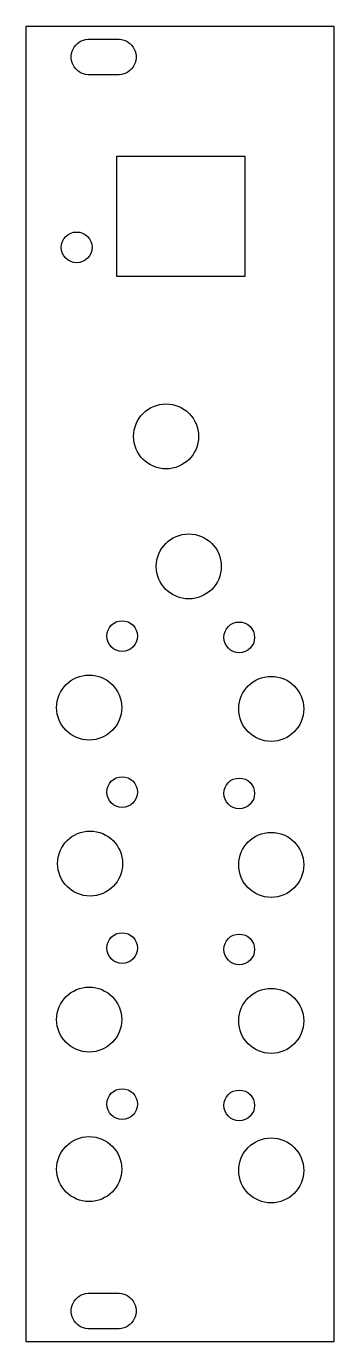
# Model space of a CAD drawing. Header units: millimetres. Extents: x 133 to 163, y -169 to -40.
import ezdxf

# ---------------------------------------------------------------- set-up
doc = ezdxf.new("R2010")
doc.units = ezdxf.units.MM
doc.layers.add('User.Drawings', color=9, linetype='CONTINUOUS', true_color=0xc2c2c2)

msp = doc.modelspace()

# ---------------------------------------------------------------- linework, layer by layer
at = {"layer": 'User.Drawings', "linetype": 'CONTINUOUS'}
for p, q in [((133.4231, -40.2286), (163.4431, -40.2286)), ((133.4231, -168.7286), (133.4231, -40.2286)), ((163.4431, -40.2286), (163.4431, -168.7286)), ((137.991618, -42.454595), (138.106073, -42.256352)), ((138.106073, -42.256352), (138.245425, -42.074745)), ((138.245425, -42.074745), (138.40729, -41.91288)), ((138.40729, -41.91288), (138.588897, -41.773528)), ((138.588897, -41.773528), (138.78714, -41.659073)), ((138.78714, -41.659073), (138.998626, -41.571472)), ((138.998626, -41.571472), (139.219737, -41.512226)), ((139.219737, -41.512226), (139.44669, -41.482347)), ((139.44669, -41.482347), (139.561145, -41.4786)), ((139.561145, -41.4786), (142.391145, -41.4786)), ((142.391145, -41.4786), (142.5056, -41.482347)), ((142.5056, -41.482347), (142.732553, -41.512226)), ((142.732553, -41.512226), (142.953664, -41.571472)), ((142.953664, -41.571472), (143.16515, -41.659073)), ((143.16515, -41.659073), (143.363393, -41.773528)), ((143.363393, -41.773528), (143.545, -41.91288)), ((143.545, -41.91288), (143.706865, -42.074745)), ((143.706865, -42.074745), (143.846217, -42.256352)), ((143.846217, -42.256352), (143.960672, -42.454595)), ((137.814892, -43.114145), (137.844771, -42.887192)), ((137.814892, -43.343055), (137.814892, -43.114145)), ((137.844771, -43.570008), (137.814892, -43.343055)), ((137.844771, -42.887192), (137.904017, -42.666081)), ((137.904017, -43.791119), (137.844771, -43.570008)), ((137.904017, -42.666081), (137.991618, -42.454595)), ((143.960672, -42.454595), (144.048273, -42.666081)), ((144.048273, -42.666081), (144.107519, -42.887192)), ((144.107519, -43.570008), (144.048273, -43.791119)), ((144.107519, -42.887192), (144.137398, -43.114145)), ((144.137398, -43.343055), (144.107519, -43.570008)), ((144.137398, -43.114145), (144.137398, -43.343055)), ((137.991618, -44.002605), (137.904017, -43.791119)), ((138.106073, -44.200848), (137.991618, -44.002605)), ((138.245425, -44.382455), (138.106073, -44.200848)), ((138.40729, -44.54432), (138.245425, -44.382455)), ((138.588897, -44.683672), (138.40729, -44.54432)), ((138.78714, -44.798127), (138.588897, -44.683672)), ((138.998626, -44.885728), (138.78714, -44.798127)), ((139.219737, -44.944974), (138.998626, -44.885728)), ((139.44669, -44.974853), (139.219737, -44.944974)), ((139.561145, -44.9786), (139.44669, -44.974853)), ((142.5056, -44.974853), (142.391145, -44.9786)), ((142.732553, -44.944974), (142.5056, -44.974853)), ((142.953664, -44.885728), (142.732553, -44.944974)), ((143.16515, -44.798127), (142.953664, -44.885728)), ((143.363393, -44.683672), (143.16515, -44.798127)), ((143.545, -44.54432), (143.363393, -44.683672)), ((143.706865, -44.382455), (143.545, -44.54432)), ((143.846217, -44.200848), (143.706865, -44.382455)), ((143.960672, -44.002605), (143.846217, -44.200848)), ((144.048273, -43.791119), (143.960672, -44.002605)), ((142.391145, -44.9786), (139.561145, -44.9786)), ((142.2511, -52.9186), (154.7511, -52.9186)), ((142.2511, -64.6686), (142.2511, -52.9186)), ((154.7511, -52.9186), (154.7511, -64.6686)), ((154.7511, -64.6686), (142.2511, -64.6686)), ((138.245425, -164.574745), (138.40729, -164.41288)), ((138.40729, -164.41288), (138.588897, -164.273528)), ((138.588897, -164.273528), (138.78714, -164.159073)), ((138.78714, -164.159073), (138.998626, -164.071472)), ((138.998626, -164.071472), (139.219737, -164.012226)), ((139.219737, -164.012226), (139.44669, -163.982347)), ((139.44669, -163.982347), (139.561145, -163.9786)), ((139.561145, -163.9786), (142.391145, -163.9786)), ((142.391145, -163.9786), (142.5056, -163.982347)), ((142.5056, -163.982347), (142.732553, -164.012226)), ((142.732553, -164.012226), (142.953664, -164.071472)), ((142.953664, -164.071472), (143.16515, -164.159073)), ((143.16515, -164.159073), (143.363393, -164.273528)), ((143.363393, -164.273528), (143.545, -164.41288)), ((143.545, -164.41288), (143.706865, -164.574745)), ((137.814892, -165.614145), (137.844771, -165.387192)), ((137.814892, -165.843055), (137.814892, -165.614145)), ((137.844771, -165.387192), (137.904017, -165.166081)), ((137.904017, -165.166081), (137.991618, -164.954595)), ((137.991618, -164.954595), (138.106073, -164.756352)), ((138.106073, -164.756352), (138.245425, -164.574745)), ((143.706865, -164.574745), (143.846217, -164.756352)), ((143.846217, -164.756352), (143.960672, -164.954595)), ((143.960672, -164.954595), (144.048273, -165.166081)), ((144.048273, -165.166081), (144.107519, -165.387192)), ((144.107519, -165.387192), (144.137398, -165.614145)), ((144.137398, -165.614145), (144.137398, -165.843055)), ((137.844771, -166.070008), (137.814892, -165.843055)), ((137.904017, -166.291119), (137.844771, -166.070008)), ((137.991618, -166.502605), (137.904017, -166.291119)), ((138.106073, -166.700848), (137.991618, -166.502605)), ((138.245425, -166.882455), (138.106073, -166.700848)), ((138.40729, -167.04432), (138.245425, -166.882455)), ((138.588897, -167.183672), (138.40729, -167.04432)), ((143.545, -167.04432), (143.363393, -167.183672)), ((143.706865, -166.882455), (143.545, -167.04432)), ((143.846217, -166.700848), (143.706865, -166.882455)), ((143.960672, -166.502605), (143.846217, -166.700848)), ((144.048273, -166.291119), (143.960672, -166.502605)), ((144.107519, -166.070008), (144.048273, -166.291119)), ((144.137398, -165.843055), (144.107519, -166.070008)), ((138.78714, -167.298127), (138.588897, -167.183672)), ((138.998626, -167.385728), (138.78714, -167.298127)), ((139.219737, -167.444974), (138.998626, -167.385728)), ((139.44669, -167.474853), (139.219737, -167.444974)), ((139.561145, -167.4786), (139.44669, -167.474853)), ((142.391145, -167.4786), (139.561145, -167.4786)), ((142.5056, -167.474853), (142.391145, -167.4786)), ((142.732553, -167.444974), (142.5056, -167.474853)), ((142.953664, -167.385728), (142.732553, -167.444974)), ((143.16515, -167.298127), (142.953664, -167.385728)), ((143.363393, -167.183672), (143.16515, -167.298127)), ((163.4431, -168.7286), (133.4231, -168.7286))]:
    msp.add_line(p, q, dxfattribs=at)
at = {"layer": 'User.Drawings'}
for centre, radius in [((138.3411, -61.8236), 1.5), ((147.0711, -80.28811), 3.175), ((149.2911, -92.98811), 3.175), ((142.7861, -99.7966), 1.5), ((154.2161, -99.9236), 1.5), ((139.56159, -106.7816), 3.175), ((157.34159, -106.9086), 3.175), ((142.7861, -115.0366), 1.5), ((154.2161, -115.1636), 1.5), ((139.64799, -122.0216), 3.175), ((157.34159, -122.1486), 3.175), ((142.7861, -130.2766), 1.5), ((154.2161, -130.4036), 1.5), ((139.56159, -137.2616), 3.175), ((157.34159, -137.3886), 3.175), ((142.7861, -145.5166), 1.5), ((154.2161, -145.6436), 1.5), ((139.56159, -151.8666), 3.175), ((157.34159, -151.9936), 3.175)]:
    msp.add_circle(centre, radius, dxfattribs=at)

doc.saveas('drawing.dxf')
